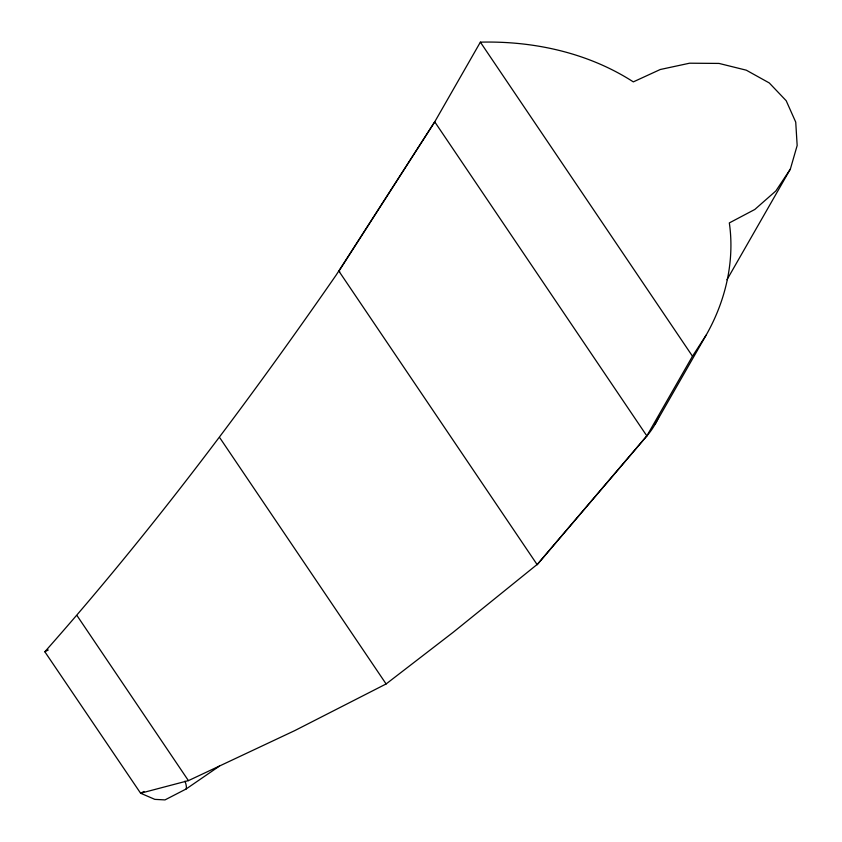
<?xml version="1.0" encoding="UTF-8"?>
<svg xmlns="http://www.w3.org/2000/svg" width="842" height="842" viewBox="0 0 842 842"><rect width="100%" height="100%" fill="white"/><g stroke="black" fill="none" stroke-linecap="round" stroke-linejoin="round"><path stroke-width="1.26" d="M726.972 279.744L790.364 169.063L797.163 145.519L795.732 122.132L786.186 100.714L769.272 82.948L746.286 70.181L719.015 63.424L689.587 63.203L660.265 69.507L633.331 81.885C588.211 52.772 533.639 40.826 480.372 42.153L434.735 121.848L336.284 274.881C245.801 405.444 150.192 532.786 44.837 651.761L140.603 793.227L154.844 799.374L165 799.9L186.008 789.07L219.509 766.052M655.065 424.284L706.133 335.137C725.362 301.425 734.94 261.609 729.33 222.919L754.79 209.479L775.861 190.955L790.364 169.063M144.024 791.459L140.603 793.227L188.419 780.639L294.711 730.635L386.11 683.957L453.301 632.195L537.354 564.287M537.164 564.645L646.845 435.924L434.735 121.848L338.916 271.166L537.164 564.645L646.845 435.924L692.492 356.229L706.133 335.137M44.837 651.761L48.289 649.982M338.916 271.166L339.768 271.787M480.372 42.153L692.492 356.229M219.804 437.777L386.11 683.957M77.138 615.765L188.419 780.639M184.945 781.166L185.756 783.449A97.44 9.757 59.1 0 1 186.008 789.07M659.212 415.632A234.15 128.184 35.3 0 1 658.276 417.853M657.791 418.958A234.15 128.184 35.3 0 1 646.845 435.924"/></g></svg>
